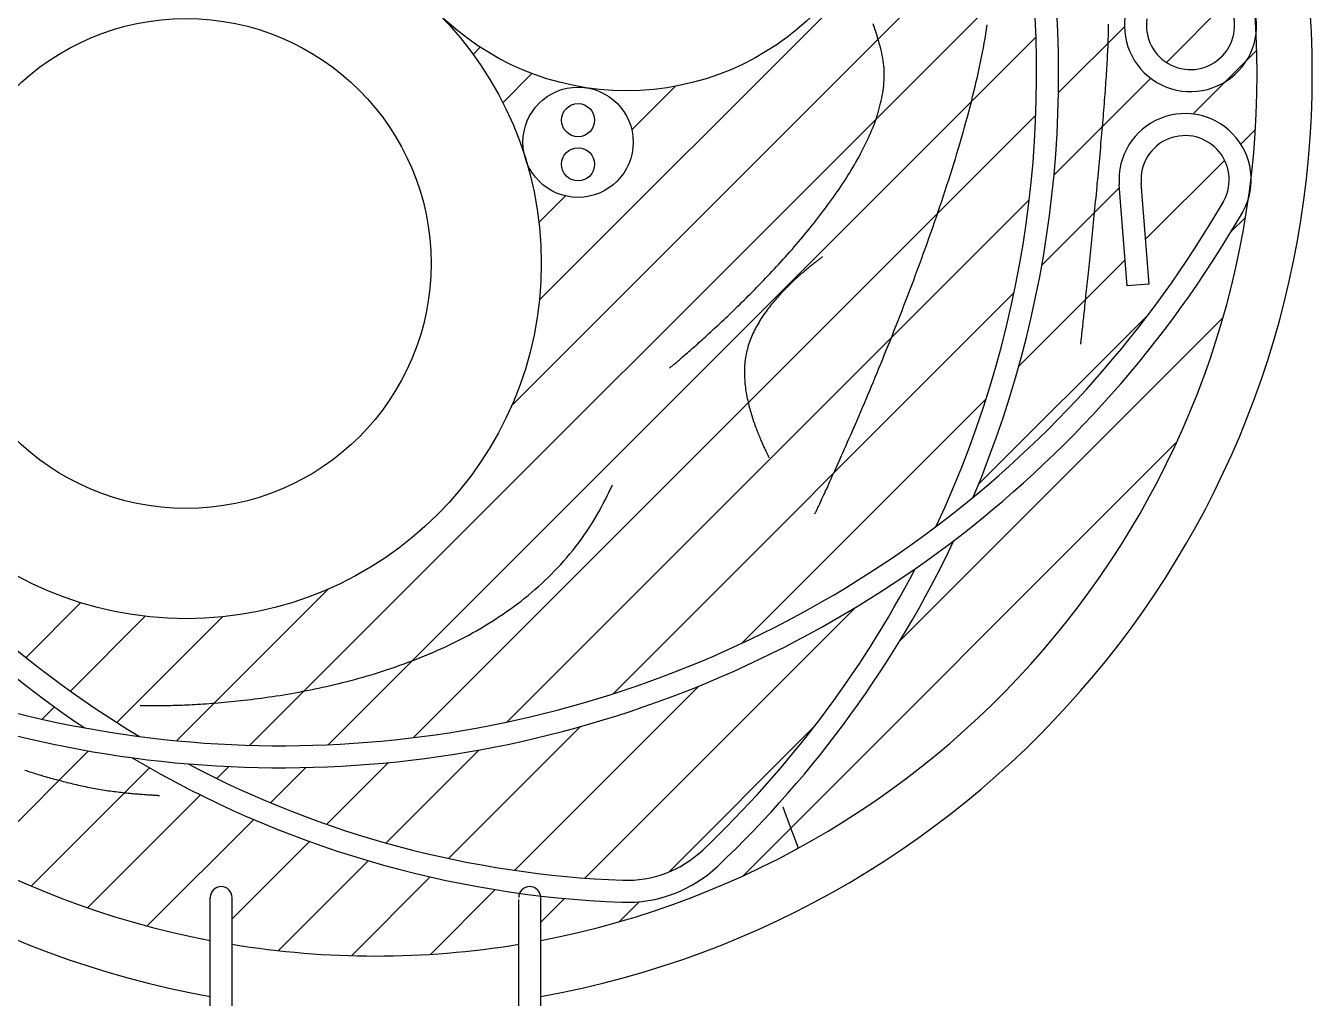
# Model space of a CAD drawing. Extents: x 443 to 1217, y -1921 to -677.
# Drawn here: x 1157.13 to 1172.68, y -1450.27 to -1438.52 of the extents above; entities that cross this region are included whole.
import ezdxf

# ---------------------------------------------------------------- set-up
doc = ezdxf.new("R2010")
doc.units = 0
doc.header["$MEASUREMENT"] = 0
for name, color, linetype in [('2', 2, 'CONTINUOUS'), ('3', 8, 'CONTINUOUS'), ('5', 7, 'CONTINUOUS')]:
    doc.layers.add(name, color=color, linetype=linetype)

msp = doc.modelspace()

# ---------------------------------------------------------------- linework, layer by layer
at = {"layer": '2', "color": 8, "linetype": 'Continuous'}
for p, q in [((1163.342, -1441.83), (1169.011, -1436.161)), ((1163.005, -1443.108), (1169.169, -1436.945)), ((1159.844, -1447.212), (1169.282, -1437.773)), ((1170.921, -1438.96), (1171.652, -1438.229)), ((1169.615, -1439.324), (1170.412, -1438.528)), ((1160.793, -1447.204), (1169.343, -1438.655)), ((1162.542, -1438.863), (1162.627, -1438.777)), ((1171.24, -1439.583), (1172.013, -1438.811)), ((1162.9, -1439.447), (1163.252, -1439.094)), ((1169.561, -1440.321), (1170.73, -1439.151)), ((1164.001, -1439.287), (1164.009, -1439.28)), ((1164.458, -1439.773), (1164.981, -1439.249)), ((1161.82, -1447.119), (1169.341, -1439.598)), ((1171.819, -1439.946), (1171.996, -1439.769)), ((1170.668, -1441.097), (1171.624, -1440.141)), ((1163.336, -1440.894), (1163.657, -1440.573)), ((1169.414, -1441.41), (1170.352, -1440.472)), ((1162.952, -1446.93), (1169.261, -1440.62)), ((1171.704, -1441.003), (1171.875, -1440.832)), ((1169.137, -1442.629), (1170.421, -1441.344)), ((1164.235, -1446.589), (1169.077, -1441.746)), ((1168.65, -1444.057), (1170.707, -1442)), ((1167.696, -1445.952), (1171.602, -1442.047)), ((1165.784, -1445.981), (1168.74, -1443.025)), ((1165.803, -1448.788), (1171.047, -1443.544)), ((1158.957, -1447.157), (1160.791, -1445.322)), ((1157.138, -1446.151), (1157.8, -1445.488)), ((1163.891, -1448.816), (1167.157, -1445.55)), ((1157.673, -1446.557), (1158.577, -1445.653)), ((1158.235, -1446.937), (1159.513, -1445.659)), ((1163.043, -1448.722), (1165.268, -1446.497)), ((1157.333, -1446.897), (1157.482, -1446.748)), ((1162.245, -1448.579), (1163.837, -1446.986)), ((1164.906, -1448.743), (1166.667, -1446.982)), ((1156.558, -1448.614), (1157.892, -1447.28)), ((1161.49, -1448.392), (1162.613, -1447.268)), ((1160.773, -1448.166), (1161.519, -1447.42)), ((1157.201, -1448.913), (1158.629, -1447.485)), ((1159.443, -1447.612), (1159.587, -1447.469)), ((1160.092, -1447.906), (1160.517, -1447.48)), ((1157.882, -1449.174), (1159.244, -1447.811)), ((1158.603, -1449.395), (1159.889, -1448.109)), ((1159.629, -1449.31), (1160.565, -1448.375)), ((1160.188, -1449.693), (1161.274, -1448.607)), ((1161.069, -1449.754), (1162.021, -1448.802)), ((1162.028, -1449.737), (1162.809, -1448.956)), ((1163.359, -1449.348), (1163.645, -1449.062)), ((1164.306, -1449.343), (1164.546, -1449.102))]:
    msp.add_line(p, q, dxfattribs=at)
at = {"layer": '3', "color": 3}
for p, q in [((1167.388, -1438.531), (1167.375, -1438.495)), ((1167.4, -1438.567), (1167.388, -1438.531)), ((1167.412, -1438.602), (1167.4, -1438.567)), ((1168.738, -1438.614), (1168.747, -1438.56)), ((1168.747, -1438.56), (1168.755, -1438.505)), ((1170.219, -1438.617), (1170.22, -1438.587)), ((1170.22, -1438.558), (1170.221, -1438.528)), ((1170.22, -1438.587), (1170.22, -1438.558)), ((1170.221, -1438.528), (1170.221, -1438.498)), ((1167.423, -1438.638), (1167.412, -1438.602)), ((1167.434, -1438.673), (1167.423, -1438.638)), ((1167.444, -1438.708), (1167.434, -1438.673)), ((1167.454, -1438.743), (1167.444, -1438.708)), ((1167.463, -1438.777), (1167.454, -1438.743)), ((1168.708, -1438.783), (1168.719, -1438.726)), ((1168.719, -1438.726), (1168.729, -1438.67)), ((1168.729, -1438.67), (1168.738, -1438.614)), ((1170.214, -1438.77), (1170.215, -1438.739)), ((1170.215, -1438.739), (1170.216, -1438.708)), ((1170.216, -1438.708), (1170.217, -1438.678)), ((1170.217, -1438.678), (1170.218, -1438.647)), ((1170.218, -1438.647), (1170.219, -1438.617)), ((1167.471, -1438.811), (1167.463, -1438.777)), ((1167.479, -1438.844), (1167.471, -1438.811)), ((1167.486, -1438.876), (1167.479, -1438.844)), ((1167.492, -1438.908), (1167.486, -1438.876)), ((1168.674, -1438.955), (1168.686, -1438.897)), ((1168.686, -1438.897), (1168.698, -1438.84)), ((1168.698, -1438.84), (1168.708, -1438.783)), ((1170.206, -1438.929), (1170.208, -1438.897)), ((1170.208, -1438.897), (1170.209, -1438.865)), ((1170.209, -1438.865), (1170.211, -1438.833)), ((1170.211, -1438.833), (1170.212, -1438.801)), ((1170.212, -1438.801), (1170.214, -1438.77)), ((1167.497, -1438.939), (1167.492, -1438.908)), ((1167.501, -1438.969), (1167.497, -1438.939)), ((1167.504, -1438.999), (1167.501, -1438.969)), ((1167.507, -1439.028), (1167.504, -1438.999)), ((1167.508, -1439.058), (1167.507, -1439.028)), ((1167.509, -1439.087), (1167.508, -1439.058)), ((1168.649, -1439.072), (1168.662, -1439.014)), ((1168.662, -1439.014), (1168.674, -1438.955)), ((1170.198, -1439.062), (1170.2, -1439.028)), ((1170.2, -1439.028), (1170.202, -1438.995)), ((1170.202, -1438.995), (1170.204, -1438.962)), ((1170.204, -1438.962), (1170.206, -1438.929)), ((1167.503, -1439.237), (1167.506, -1439.207)), ((1167.506, -1439.207), (1167.507, -1439.177)), ((1167.507, -1439.177), (1167.509, -1439.147)), ((1167.509, -1439.117), (1167.509, -1439.087)), ((1167.509, -1439.147), (1167.509, -1439.117)), ((1168.608, -1439.251), (1168.622, -1439.191)), ((1168.622, -1439.191), (1168.636, -1439.132)), ((1168.636, -1439.132), (1168.649, -1439.072)), ((1170.187, -1439.235), (1170.189, -1439.2)), ((1170.189, -1439.2), (1170.192, -1439.165)), ((1170.192, -1439.165), (1170.194, -1439.13)), ((1170.194, -1439.13), (1170.196, -1439.096)), ((1170.196, -1439.096), (1170.198, -1439.062)), ((1167.479, -1439.391), (1167.485, -1439.36)), ((1167.485, -1439.36), (1167.491, -1439.329)), ((1167.491, -1439.329), (1167.495, -1439.298)), ((1167.495, -1439.298), (1167.499, -1439.268)), ((1167.499, -1439.268), (1167.503, -1439.237)), ((1168.578, -1439.373), (1168.593, -1439.312)), ((1168.593, -1439.312), (1168.608, -1439.251)), ((1170.176, -1439.382), (1170.179, -1439.345)), ((1170.179, -1439.345), (1170.182, -1439.308)), ((1170.182, -1439.308), (1170.184, -1439.271)), ((1170.184, -1439.271), (1170.187, -1439.235)), ((1167.44, -1439.548), (1167.449, -1439.517)), ((1167.449, -1439.517), (1167.458, -1439.485)), ((1167.458, -1439.485), (1167.466, -1439.454)), ((1167.466, -1439.454), (1167.473, -1439.422)), ((1167.473, -1439.422), (1167.479, -1439.391)), ((1168.531, -1439.557), (1168.547, -1439.495)), ((1168.547, -1439.495), (1168.563, -1439.434)), ((1168.563, -1439.434), (1168.578, -1439.373)), ((1170.164, -1439.535), (1170.167, -1439.496)), ((1170.167, -1439.496), (1170.17, -1439.457)), ((1170.17, -1439.457), (1170.173, -1439.419)), ((1170.173, -1439.419), (1170.176, -1439.382)), ((1167.386, -1439.708), (1167.398, -1439.676)), ((1167.398, -1439.676), (1167.41, -1439.644)), ((1167.41, -1439.644), (1167.42, -1439.612)), ((1167.42, -1439.612), (1167.431, -1439.58)), ((1167.431, -1439.58), (1167.44, -1439.548)), ((1168.48, -1439.744), (1168.497, -1439.681)), ((1168.497, -1439.681), (1168.514, -1439.619)), ((1168.514, -1439.619), (1168.531, -1439.557)), ((1170.151, -1439.695), (1170.154, -1439.654)), ((1170.154, -1439.654), (1170.158, -1439.614)), ((1170.158, -1439.614), (1170.161, -1439.574)), ((1170.161, -1439.574), (1170.164, -1439.535)), ((1167.319, -1439.87), (1167.333, -1439.838)), ((1167.333, -1439.838), (1167.347, -1439.805)), ((1167.347, -1439.805), (1167.361, -1439.773)), ((1167.361, -1439.773), (1167.374, -1439.741)), ((1167.374, -1439.741), (1167.386, -1439.708)), ((1168.444, -1439.869), (1168.462, -1439.806)), ((1168.462, -1439.806), (1168.48, -1439.744)), ((1170.137, -1439.861), (1170.14, -1439.819)), ((1170.14, -1439.819), (1170.144, -1439.777)), ((1170.144, -1439.777), (1170.147, -1439.736)), ((1170.147, -1439.736), (1170.151, -1439.695)), ((1167.256, -1440.001), (1167.273, -1439.968)), ((1167.273, -1439.968), (1167.289, -1439.935)), ((1167.289, -1439.935), (1167.304, -1439.903)), ((1167.304, -1439.903), (1167.319, -1439.87)), ((1168.407, -1439.996), (1168.426, -1439.932)), ((1168.426, -1439.932), (1168.444, -1439.869)), ((1170.122, -1440.03), (1170.126, -1439.988)), ((1170.126, -1439.988), (1170.129, -1439.945)), ((1170.129, -1439.945), (1170.133, -1439.903)), ((1170.133, -1439.903), (1170.137, -1439.861)), ((1167.168, -1440.165), (1167.187, -1440.132)), ((1167.187, -1440.132), (1167.205, -1440.099)), ((1167.205, -1440.099), (1167.222, -1440.066)), ((1167.222, -1440.066), (1167.239, -1440.033)), ((1167.239, -1440.033), (1167.256, -1440.001)), ((1168.349, -1440.186), (1168.369, -1440.123)), ((1168.369, -1440.123), (1168.388, -1440.059)), ((1168.388, -1440.059), (1168.407, -1439.996)), ((1170.11, -1440.16), (1170.114, -1440.116)), ((1170.114, -1440.116), (1170.118, -1440.073)), ((1170.118, -1440.073), (1170.122, -1440.03)), ((1167.07, -1440.328), (1167.09, -1440.296)), ((1167.09, -1440.296), (1167.11, -1440.263)), ((1167.11, -1440.263), (1167.13, -1440.23)), ((1167.13, -1440.23), (1167.149, -1440.197)), ((1167.149, -1440.197), (1167.168, -1440.165)), ((1168.309, -1440.314), (1168.329, -1440.25)), ((1168.329, -1440.25), (1168.349, -1440.186)), ((1170.094, -1440.334), (1170.098, -1440.29)), ((1170.098, -1440.29), (1170.102, -1440.246)), ((1170.102, -1440.246), (1170.106, -1440.203)), ((1170.106, -1440.203), (1170.11, -1440.16)), ((1166.963, -1440.492), (1166.985, -1440.459)), ((1166.985, -1440.459), (1167.007, -1440.426)), ((1167.007, -1440.426), (1167.028, -1440.394)), ((1167.028, -1440.394), (1167.049, -1440.361)), ((1167.049, -1440.361), (1167.07, -1440.328)), ((1168.247, -1440.507), (1168.268, -1440.442)), ((1168.268, -1440.442), (1168.289, -1440.378)), ((1168.289, -1440.378), (1168.309, -1440.314)), ((1170.081, -1440.465), (1170.085, -1440.421)), ((1170.085, -1440.421), (1170.09, -1440.377)), ((1170.09, -1440.377), (1170.094, -1440.334)), ((1166.872, -1440.622), (1166.895, -1440.589)), ((1166.895, -1440.589), (1166.918, -1440.557)), ((1166.918, -1440.557), (1166.941, -1440.524)), ((1166.941, -1440.524), (1166.963, -1440.492)), ((1168.205, -1440.635), (1168.226, -1440.571)), ((1168.226, -1440.571), (1168.247, -1440.507)), ((1170.064, -1440.639), (1170.069, -1440.596)), ((1170.069, -1440.596), (1170.073, -1440.552)), ((1170.073, -1440.552), (1170.077, -1440.508)), ((1170.077, -1440.508), (1170.081, -1440.465)), ((1166.753, -1440.783), (1166.777, -1440.751)), ((1166.777, -1440.751), (1166.801, -1440.719)), ((1166.801, -1440.719), (1166.825, -1440.686)), ((1166.825, -1440.686), (1166.849, -1440.654)), ((1166.849, -1440.654), (1166.872, -1440.622)), ((1168.14, -1440.827), (1168.162, -1440.763)), ((1168.162, -1440.763), (1168.183, -1440.699)), ((1168.183, -1440.699), (1168.205, -1440.635)), ((1170.048, -1440.812), (1170.052, -1440.769)), ((1170.052, -1440.769), (1170.056, -1440.726)), ((1170.056, -1440.726), (1170.06, -1440.683)), ((1170.06, -1440.683), (1170.064, -1440.639)), ((1166.628, -1440.941), (1166.653, -1440.91)), ((1166.653, -1440.91), (1166.678, -1440.878)), ((1166.678, -1440.878), (1166.703, -1440.846)), ((1166.703, -1440.846), (1166.728, -1440.815)), ((1166.728, -1440.815), (1166.753, -1440.783)), ((1168.095, -1440.956), (1168.118, -1440.892)), ((1168.118, -1440.892), (1168.14, -1440.827)), ((1170.035, -1440.94), (1170.039, -1440.898)), ((1170.039, -1440.898), (1170.043, -1440.855)), ((1170.043, -1440.855), (1170.048, -1440.812)), ((1166.5, -1441.097), (1166.526, -1441.066)), ((1166.526, -1441.066), (1166.551, -1441.035)), ((1166.551, -1441.035), (1166.577, -1441.004)), ((1166.577, -1441.004), (1166.603, -1440.973)), ((1166.603, -1440.973), (1166.628, -1440.941)), ((1168.05, -1441.084), (1168.073, -1441.02)), ((1168.073, -1441.02), (1168.095, -1440.956)), ((1170.018, -1441.107), (1170.022, -1441.066)), ((1170.022, -1441.066), (1170.026, -1441.024)), ((1170.026, -1441.024), (1170.031, -1440.982)), ((1170.031, -1440.982), (1170.035, -1440.94)), ((1166.369, -1441.249), (1166.395, -1441.219)), ((1166.395, -1441.219), (1166.421, -1441.189)), ((1166.421, -1441.189), (1166.447, -1441.158)), ((1166.447, -1441.158), (1166.474, -1441.128)), ((1166.474, -1441.128), (1166.5, -1441.097)), ((1167.982, -1441.274), (1168.005, -1441.211)), ((1168.005, -1441.211), (1168.028, -1441.147)), ((1168.028, -1441.147), (1168.05, -1441.084)), ((1170.002, -1441.269), (1170.006, -1441.229)), ((1170.006, -1441.229), (1170.01, -1441.189)), ((1170.01, -1441.189), (1170.014, -1441.148)), ((1170.014, -1441.148), (1170.018, -1441.107)), ((1166.236, -1441.397), (1166.262, -1441.367)), ((1166.262, -1441.367), (1166.289, -1441.338)), ((1166.289, -1441.338), (1166.315, -1441.308)), ((1166.315, -1441.308), (1166.342, -1441.279)), ((1166.342, -1441.279), (1166.369, -1441.249)), ((1166.66, -1441.39), (1166.65, -1441.397)), ((1166.669, -1441.382), (1166.66, -1441.39)), ((1166.678, -1441.375), (1166.669, -1441.382)), ((1166.687, -1441.368), (1166.678, -1441.375)), ((1166.696, -1441.362), (1166.687, -1441.368)), ((1166.704, -1441.355), (1166.696, -1441.362)), ((1166.711, -1441.349), (1166.704, -1441.355)), ((1166.719, -1441.344), (1166.711, -1441.349)), ((1166.725, -1441.338), (1166.719, -1441.344)), ((1166.732, -1441.333), (1166.725, -1441.338)), ((1166.738, -1441.329), (1166.732, -1441.333)), ((1166.743, -1441.324), (1166.738, -1441.329)), ((1166.749, -1441.32), (1166.743, -1441.324)), ((1166.753, -1441.317), (1166.749, -1441.32)), ((1166.757, -1441.313), (1166.753, -1441.317)), ((1166.761, -1441.31), (1166.757, -1441.313)), ((1166.764, -1441.307), (1166.761, -1441.31)), ((1167.936, -1441.401), (1167.959, -1441.338)), ((1167.959, -1441.338), (1167.982, -1441.274)), ((1169.985, -1441.425), (1169.989, -1441.387)), ((1169.989, -1441.387), (1169.993, -1441.348)), ((1169.993, -1441.348), (1169.997, -1441.309)), ((1169.997, -1441.309), (1170.002, -1441.269)), ((1166.076, -1441.567), (1166.103, -1441.539)), ((1166.103, -1441.539), (1166.129, -1441.511)), ((1166.129, -1441.511), (1166.156, -1441.483)), ((1166.156, -1441.483), (1166.183, -1441.454)), ((1166.183, -1441.454), (1166.209, -1441.425)), ((1166.209, -1441.425), (1166.236, -1441.397)), ((1166.471, -1441.547), (1166.458, -1441.559)), ((1166.485, -1441.535), (1166.471, -1441.547)), ((1166.498, -1441.523), (1166.485, -1441.535)), ((1166.511, -1441.512), (1166.498, -1441.523)), ((1166.524, -1441.501), (1166.511, -1441.512)), ((1166.536, -1441.49), (1166.524, -1441.501)), ((1166.549, -1441.48), (1166.536, -1441.49)), ((1166.561, -1441.469), (1166.549, -1441.48)), ((1166.573, -1441.459), (1166.561, -1441.469)), ((1166.585, -1441.45), (1166.573, -1441.459)), ((1166.596, -1441.44), (1166.585, -1441.45)), ((1166.608, -1441.431), (1166.596, -1441.44)), ((1166.619, -1441.422), (1166.608, -1441.431)), ((1166.629, -1441.414), (1166.619, -1441.422)), ((1166.64, -1441.405), (1166.629, -1441.414)), ((1166.65, -1441.397), (1166.64, -1441.405)), ((1167.866, -1441.589), (1167.889, -1441.526)), ((1167.889, -1441.526), (1167.913, -1441.464)), ((1167.913, -1441.464), (1167.936, -1441.401)), ((1169.97, -1441.574), (1169.974, -1441.538)), ((1169.974, -1441.538), (1169.978, -1441.501)), ((1169.978, -1441.501), (1169.982, -1441.463)), ((1169.982, -1441.463), (1169.985, -1441.425)), ((1165.919, -1441.73), (1165.945, -1441.703)), ((1165.945, -1441.703), (1165.971, -1441.676)), ((1165.971, -1441.676), (1165.997, -1441.649)), ((1165.997, -1441.649), (1166.024, -1441.622)), ((1166.024, -1441.622), (1166.05, -1441.595)), ((1166.05, -1441.595), (1166.076, -1441.567)), ((1166.318, -1441.692), (1166.303, -1441.707)), ((1166.332, -1441.678), (1166.318, -1441.692)), ((1166.346, -1441.664), (1166.332, -1441.678)), ((1166.36, -1441.65), (1166.346, -1441.664)), ((1166.375, -1441.636), (1166.36, -1441.65)), ((1166.389, -1441.622), (1166.375, -1441.636)), ((1166.403, -1441.609), (1166.389, -1441.622)), ((1166.417, -1441.596), (1166.403, -1441.609)), ((1166.431, -1441.583), (1166.417, -1441.596)), ((1166.444, -1441.571), (1166.431, -1441.583)), ((1166.458, -1441.559), (1166.444, -1441.571)), ((1167.819, -1441.713), (1167.842, -1441.651)), ((1167.842, -1441.651), (1167.866, -1441.589)), ((1169.955, -1441.713), (1169.959, -1441.679)), ((1169.959, -1441.679), (1169.963, -1441.645)), ((1169.963, -1441.645), (1169.966, -1441.61)), ((1169.966, -1441.61), (1169.97, -1441.574)), ((1165.765, -1441.883), (1165.79, -1441.858)), ((1165.79, -1441.858), (1165.816, -1441.833)), ((1165.816, -1441.833), (1165.841, -1441.808)), ((1165.841, -1441.808), (1165.867, -1441.782)), ((1165.867, -1441.782), (1165.893, -1441.756)), ((1165.893, -1441.756), (1165.919, -1441.73)), ((1166.176, -1441.848), (1166.162, -1441.865)), ((1166.19, -1441.831), (1166.176, -1441.848)), ((1166.204, -1441.815), (1166.19, -1441.831)), ((1166.218, -1441.799), (1166.204, -1441.815)), ((1166.232, -1441.783), (1166.218, -1441.799)), ((1166.246, -1441.767), (1166.232, -1441.783)), ((1166.26, -1441.752), (1166.246, -1441.767)), ((1166.275, -1441.737), (1166.26, -1441.752)), ((1166.289, -1441.722), (1166.275, -1441.737)), ((1166.303, -1441.707), (1166.289, -1441.722)), ((1167.748, -1441.897), (1167.772, -1441.836)), ((1167.772, -1441.836), (1167.796, -1441.775)), ((1167.796, -1441.775), (1167.819, -1441.713)), ((1169.938, -1441.874), (1169.942, -1441.843)), ((1169.942, -1441.843), (1169.945, -1441.812)), ((1169.945, -1441.812), (1169.948, -1441.78)), ((1169.948, -1441.78), (1169.952, -1441.747)), ((1169.952, -1441.747), (1169.955, -1441.713)), ((1165.618, -1442.025), (1165.642, -1442.002)), ((1165.642, -1442.002), (1165.666, -1441.979)), ((1165.666, -1441.979), (1165.69, -1441.955)), ((1165.69, -1441.955), (1165.715, -1441.931)), ((1165.715, -1441.931), (1165.74, -1441.907)), ((1165.74, -1441.907), (1165.765, -1441.883)), ((1166.056, -1442.005), (1166.044, -1442.023)), ((1166.069, -1441.987), (1166.056, -1442.005)), ((1166.081, -1441.969), (1166.069, -1441.987)), ((1166.095, -1441.951), (1166.081, -1441.969)), ((1166.108, -1441.933), (1166.095, -1441.951)), ((1166.121, -1441.916), (1166.108, -1441.933)), ((1166.135, -1441.899), (1166.121, -1441.916)), ((1166.148, -1441.881), (1166.135, -1441.899)), ((1166.162, -1441.865), (1166.148, -1441.881)), ((1167.701, -1442.019), (1167.725, -1441.958)), ((1167.725, -1441.958), (1167.748, -1441.897)), ((1169.92, -1442.041), (1169.923, -1442.016)), ((1169.923, -1442.016), (1169.926, -1441.989)), ((1169.926, -1441.989), (1169.929, -1441.961)), ((1169.929, -1441.961), (1169.932, -1441.933)), ((1169.932, -1441.933), (1169.935, -1441.903)), ((1169.935, -1441.903), (1169.938, -1441.874)), ((1165.456, -1442.177), (1165.478, -1442.156)), ((1165.478, -1442.156), (1165.501, -1442.135)), ((1165.501, -1442.135), (1165.524, -1442.114)), ((1165.524, -1442.114), (1165.547, -1442.092)), ((1165.547, -1442.092), (1165.57, -1442.07)), ((1165.57, -1442.07), (1165.594, -1442.048)), ((1165.594, -1442.048), (1165.618, -1442.025)), ((1165.963, -1442.156), (1165.953, -1442.176)), ((1165.974, -1442.137), (1165.963, -1442.156)), ((1165.985, -1442.117), (1165.974, -1442.137)), ((1165.996, -1442.098), (1165.985, -1442.117)), ((1166.008, -1442.079), (1165.996, -1442.098)), ((1166.019, -1442.06), (1166.008, -1442.079)), ((1166.031, -1442.042), (1166.019, -1442.06)), ((1166.044, -1442.023), (1166.031, -1442.042)), ((1167.631, -1442.197), (1167.654, -1442.138)), ((1167.654, -1442.138), (1167.678, -1442.078)), ((1167.678, -1442.078), (1167.701, -1442.019)), ((1169.905, -1442.179), (1169.908, -1442.158)), ((1169.908, -1442.158), (1169.91, -1442.137)), ((1169.91, -1442.137), (1169.912, -1442.114)), ((1169.912, -1442.114), (1169.915, -1442.091)), ((1169.915, -1442.091), (1169.918, -1442.067)), ((1169.918, -1442.067), (1169.92, -1442.041)), ((1165.29, -1442.328), (1165.309, -1442.311)), ((1165.309, -1442.311), (1165.329, -1442.293)), ((1165.329, -1442.293), (1165.349, -1442.274)), ((1165.349, -1442.274), (1165.37, -1442.256)), ((1165.37, -1442.256), (1165.391, -1442.236)), ((1165.391, -1442.236), (1165.413, -1442.217)), ((1165.413, -1442.217), (1165.434, -1442.197)), ((1165.434, -1442.197), (1165.456, -1442.177)), ((1165.889, -1442.317), (1165.881, -1442.338)), ((1165.897, -1442.297), (1165.889, -1442.317)), ((1165.905, -1442.276), (1165.897, -1442.297)), ((1165.914, -1442.256), (1165.905, -1442.276)), ((1165.923, -1442.236), (1165.914, -1442.256)), ((1165.933, -1442.216), (1165.923, -1442.236)), ((1165.943, -1442.196), (1165.933, -1442.216)), ((1165.953, -1442.176), (1165.943, -1442.196)), ((1167.561, -1442.373), (1167.584, -1442.315)), ((1167.584, -1442.315), (1167.608, -1442.256)), ((1167.608, -1442.256), (1167.631, -1442.197)), ((1169.889, -1442.328), (1169.89, -1442.318)), ((1169.89, -1442.318), (1169.891, -1442.307)), ((1169.891, -1442.307), (1169.893, -1442.295)), ((1169.893, -1442.295), (1169.894, -1442.281)), ((1169.894, -1442.281), (1169.896, -1442.267)), ((1169.896, -1442.267), (1169.897, -1442.251)), ((1169.897, -1442.251), (1169.899, -1442.235)), ((1169.899, -1442.235), (1169.901, -1442.217)), ((1169.901, -1442.217), (1169.903, -1442.198)), ((1169.903, -1442.198), (1169.905, -1442.179)), ((1165.101, -1442.494), (1165.116, -1442.482)), ((1165.116, -1442.482), (1165.132, -1442.468)), ((1165.132, -1442.468), (1165.147, -1442.454)), ((1165.147, -1442.454), (1165.164, -1442.44)), ((1165.164, -1442.44), (1165.18, -1442.425)), ((1165.18, -1442.425), (1165.198, -1442.41)), ((1165.198, -1442.41), (1165.215, -1442.395)), ((1165.215, -1442.395), (1165.233, -1442.379)), ((1165.233, -1442.379), (1165.251, -1442.363)), ((1165.251, -1442.363), (1165.27, -1442.346)), ((1165.27, -1442.346), (1165.29, -1442.328)), ((1165.844, -1442.465), (1165.839, -1442.487)), ((1165.849, -1442.444), (1165.844, -1442.465)), ((1165.855, -1442.423), (1165.849, -1442.444)), ((1165.861, -1442.401), (1165.855, -1442.423)), ((1165.867, -1442.38), (1165.861, -1442.401)), ((1165.874, -1442.359), (1165.867, -1442.38)), ((1165.881, -1442.338), (1165.874, -1442.359)), ((1167.514, -1442.487), (1167.538, -1442.43)), ((1167.538, -1442.43), (1167.561, -1442.373)), ((1169.885, -1442.36), (1169.886, -1442.356)), ((1169.885, -1442.363), (1169.885, -1442.36)), ((1169.885, -1442.365), (1169.885, -1442.363)), ((1169.886, -1442.351), (1169.887, -1442.345)), ((1169.886, -1442.356), (1169.886, -1442.351)), ((1169.887, -1442.345), (1169.888, -1442.337)), ((1169.888, -1442.337), (1169.889, -1442.328)), ((1164.931, -1442.639), (1164.936, -1442.635)), ((1164.936, -1442.635), (1164.942, -1442.63)), ((1164.942, -1442.63), (1164.949, -1442.625)), ((1164.949, -1442.625), (1164.956, -1442.619)), ((1164.956, -1442.619), (1164.964, -1442.612)), ((1164.964, -1442.612), (1164.972, -1442.605)), ((1164.972, -1442.605), (1164.981, -1442.597)), ((1164.981, -1442.597), (1164.991, -1442.589)), ((1164.991, -1442.589), (1165.001, -1442.581)), ((1165.001, -1442.581), (1165.011, -1442.572)), ((1165.011, -1442.572), (1165.023, -1442.562)), ((1165.023, -1442.562), (1165.034, -1442.552)), ((1165.034, -1442.552), (1165.047, -1442.541)), ((1165.047, -1442.541), (1165.06, -1442.53)), ((1165.06, -1442.53), (1165.073, -1442.519)), ((1165.073, -1442.519), (1165.087, -1442.507)), ((1165.087, -1442.507), (1165.101, -1442.494)), ((1165.822, -1442.619), (1165.82, -1442.641)), ((1165.824, -1442.597), (1165.822, -1442.619)), ((1165.826, -1442.575), (1165.824, -1442.597)), ((1165.829, -1442.552), (1165.826, -1442.575)), ((1165.832, -1442.531), (1165.829, -1442.552)), ((1165.835, -1442.509), (1165.832, -1442.531)), ((1165.839, -1442.487), (1165.835, -1442.509)), ((1167.446, -1442.655), (1167.468, -1442.6)), ((1167.468, -1442.6), (1167.491, -1442.544)), ((1167.491, -1442.544), (1167.514, -1442.487)), ((1164.913, -1442.655), (1164.914, -1442.654)), ((1164.914, -1442.654), (1164.915, -1442.653)), ((1164.915, -1442.653), (1164.917, -1442.651)), ((1164.917, -1442.651), (1164.919, -1442.649)), ((1164.919, -1442.649), (1164.922, -1442.646)), ((1164.922, -1442.646), (1164.926, -1442.643)), ((1164.926, -1442.643), (1164.931, -1442.639)), ((1165.82, -1442.663), (1165.819, -1442.686)), ((1165.819, -1442.686), (1165.819, -1442.708)), ((1165.819, -1442.708), (1165.819, -1442.73)), ((1165.819, -1442.73), (1165.82, -1442.753)), ((1165.82, -1442.641), (1165.82, -1442.663)), ((1165.82, -1442.753), (1165.821, -1442.775)), ((1165.821, -1442.775), (1165.823, -1442.798)), ((1167.378, -1442.819), (1167.401, -1442.765)), ((1167.401, -1442.765), (1167.423, -1442.71)), ((1167.423, -1442.71), (1167.446, -1442.655)), ((1165.823, -1442.798), (1165.824, -1442.82)), ((1165.824, -1442.82), (1165.826, -1442.842)), ((1165.826, -1442.842), (1165.829, -1442.865)), ((1165.829, -1442.865), (1165.831, -1442.887)), ((1165.831, -1442.887), (1165.834, -1442.909)), ((1165.834, -1442.909), (1165.838, -1442.931)), ((1165.838, -1442.931), (1165.841, -1442.953)), ((1167.312, -1442.976), (1167.334, -1442.924)), ((1167.334, -1442.924), (1167.356, -1442.872)), ((1167.356, -1442.872), (1167.378, -1442.819)), ((1165.841, -1442.953), (1165.845, -1442.975)), ((1165.845, -1442.975), (1165.85, -1442.997)), ((1165.85, -1442.997), (1165.854, -1443.019)), ((1165.854, -1443.019), (1165.859, -1443.04)), ((1165.859, -1443.04), (1165.863, -1443.062)), ((1165.863, -1443.062), (1165.868, -1443.083)), ((1165.868, -1443.083), (1165.874, -1443.104)), ((1167.247, -1443.128), (1167.269, -1443.078)), ((1167.269, -1443.078), (1167.29, -1443.028)), ((1167.29, -1443.028), (1167.312, -1442.976)), ((1165.874, -1443.104), (1165.879, -1443.125)), ((1165.879, -1443.125), (1165.885, -1443.146)), ((1165.885, -1443.146), (1165.89, -1443.167)), ((1165.89, -1443.167), (1165.896, -1443.188)), ((1165.896, -1443.188), (1165.902, -1443.208)), ((1165.902, -1443.208), (1165.908, -1443.228)), ((1165.908, -1443.228), (1165.915, -1443.248)), ((1165.915, -1443.248), (1165.921, -1443.267)), ((1167.185, -1443.274), (1167.206, -1443.226)), ((1167.206, -1443.226), (1167.227, -1443.178)), ((1167.227, -1443.178), (1167.247, -1443.128)), ((1165.921, -1443.267), (1165.927, -1443.287)), ((1165.927, -1443.287), (1165.934, -1443.306)), ((1165.934, -1443.306), (1165.941, -1443.325)), ((1165.941, -1443.325), (1165.947, -1443.343)), ((1165.947, -1443.343), (1165.954, -1443.362)), ((1165.954, -1443.362), (1165.961, -1443.38)), ((1165.961, -1443.38), (1165.967, -1443.397)), ((1165.967, -1443.397), (1165.974, -1443.415)), ((1165.974, -1443.415), (1165.981, -1443.432)), ((1167.105, -1443.458), (1167.125, -1443.413)), ((1167.125, -1443.413), (1167.145, -1443.368)), ((1167.145, -1443.368), (1167.165, -1443.321)), ((1167.165, -1443.321), (1167.185, -1443.274)), ((1165.981, -1443.432), (1165.987, -1443.448)), ((1165.987, -1443.448), (1165.994, -1443.465)), ((1165.994, -1443.465), (1166.001, -1443.481)), ((1166.001, -1443.481), (1166.007, -1443.497)), ((1166.007, -1443.497), (1166.014, -1443.512)), ((1166.014, -1443.512), (1166.02, -1443.527)), ((1166.02, -1443.527), (1166.026, -1443.541)), ((1166.026, -1443.541), (1166.032, -1443.555)), ((1166.032, -1443.555), (1166.039, -1443.569)), ((1166.039, -1443.569), (1166.044, -1443.582)), ((1167.049, -1443.588), (1167.067, -1443.545)), ((1167.067, -1443.545), (1167.086, -1443.502)), ((1167.086, -1443.502), (1167.105, -1443.458)), ((1166.044, -1443.582), (1166.05, -1443.595)), ((1166.05, -1443.595), (1166.056, -1443.608)), ((1166.056, -1443.608), (1166.061, -1443.62)), ((1166.061, -1443.62), (1166.067, -1443.631)), ((1166.067, -1443.631), (1166.072, -1443.642)), ((1166.072, -1443.642), (1166.077, -1443.652)), ((1166.077, -1443.652), (1166.082, -1443.662)), ((1166.082, -1443.662), (1166.086, -1443.672)), ((1166.086, -1443.672), (1166.09, -1443.681)), ((1166.09, -1443.681), (1166.094, -1443.689)), ((1166.094, -1443.689), (1166.098, -1443.697)), ((1166.098, -1443.697), (1166.102, -1443.705)), ((1166.102, -1443.705), (1166.105, -1443.711)), ((1166.105, -1443.711), (1166.108, -1443.718)), ((1166.108, -1443.718), (1166.111, -1443.723)), ((1166.111, -1443.723), (1166.113, -1443.728)), ((1166.977, -1443.748), (1166.995, -1443.709)), ((1166.995, -1443.709), (1167.012, -1443.67)), ((1167.012, -1443.67), (1167.03, -1443.629)), ((1167.03, -1443.629), (1167.049, -1443.588)), ((1166.113, -1443.728), (1166.115, -1443.733)), ((1166.115, -1443.733), (1166.116, -1443.737)), ((1166.912, -1443.894), (1166.928, -1443.859)), ((1166.928, -1443.859), (1166.944, -1443.823)), ((1166.944, -1443.823), (1166.961, -1443.786)), ((1166.961, -1443.786), (1166.977, -1443.748)), ((1166.839, -1444.054), (1166.853, -1444.024)), ((1166.853, -1444.024), (1166.867, -1443.993)), ((1166.867, -1443.993), (1166.882, -1443.961)), ((1166.882, -1443.961), (1166.897, -1443.928)), ((1166.897, -1443.928), (1166.912, -1443.894)), ((1164.162, -1444.196), (1164.182, -1444.155)), ((1164.182, -1444.155), (1164.199, -1444.12)), ((1164.199, -1444.12), (1164.212, -1444.092)), ((1164.212, -1444.092), (1164.221, -1444.073)), ((1164.221, -1444.073), (1164.225, -1444.064)), ((1166.768, -1444.211), (1166.778, -1444.187)), ((1166.778, -1444.187), (1166.79, -1444.163)), ((1166.79, -1444.163), (1166.801, -1444.137)), ((1166.801, -1444.137), (1166.814, -1444.111)), ((1166.814, -1444.111), (1166.826, -1444.083)), ((1166.826, -1444.083), (1166.839, -1444.054)), ((1164.06, -1444.39), (1164.087, -1444.34)), ((1164.087, -1444.34), (1164.114, -1444.29)), ((1164.114, -1444.29), (1164.139, -1444.241)), ((1164.139, -1444.241), (1164.162, -1444.196)), ((1166.701, -1444.353), (1166.707, -1444.34)), ((1166.707, -1444.34), (1166.714, -1444.325)), ((1166.714, -1444.325), (1166.722, -1444.309)), ((1166.722, -1444.309), (1166.73, -1444.292)), ((1166.73, -1444.292), (1166.738, -1444.273)), ((1166.738, -1444.273), (1166.748, -1444.253)), ((1166.748, -1444.253), (1166.757, -1444.233)), ((1166.757, -1444.233), (1166.768, -1444.211)), ((1163.972, -1444.538), (1164.002, -1444.489)), ((1164.002, -1444.489), (1164.031, -1444.44)), ((1164.031, -1444.44), (1164.06, -1444.39)), ((1166.672, -1444.412), (1166.674, -1444.41)), ((1166.672, -1444.413), (1166.672, -1444.412)), ((1166.674, -1444.41), (1166.676, -1444.406)), ((1166.676, -1444.406), (1166.678, -1444.4)), ((1166.678, -1444.4), (1166.682, -1444.394)), ((1166.682, -1444.394), (1166.685, -1444.385)), ((1166.685, -1444.385), (1166.69, -1444.376)), ((1166.69, -1444.376), (1166.695, -1444.365)), ((1166.695, -1444.365), (1166.701, -1444.353)), ((1163.879, -1444.678), (1163.91, -1444.632)), ((1163.91, -1444.632), (1163.942, -1444.585)), ((1163.942, -1444.585), (1163.972, -1444.538)), ((1163.745, -1444.857), (1163.779, -1444.813)), ((1163.779, -1444.813), (1163.813, -1444.769)), ((1163.813, -1444.769), (1163.846, -1444.724)), ((1163.846, -1444.724), (1163.879, -1444.678)), ((1163.638, -1444.984), (1163.674, -1444.942)), ((1163.674, -1444.942), (1163.71, -1444.9)), ((1163.71, -1444.9), (1163.745, -1444.857)), ((1163.488, -1445.144), (1163.526, -1445.105)), ((1163.526, -1445.105), (1163.564, -1445.065)), ((1163.564, -1445.065), (1163.601, -1445.025)), ((1163.601, -1445.025), (1163.638, -1444.984)), ((1163.329, -1445.294), (1163.37, -1445.257)), ((1163.37, -1445.257), (1163.409, -1445.22)), ((1163.409, -1445.22), (1163.449, -1445.182)), ((1163.449, -1445.182), (1163.488, -1445.144)), ((1163.12, -1445.468), (1163.163, -1445.434)), ((1163.163, -1445.434), (1163.205, -1445.4)), ((1163.205, -1445.4), (1163.247, -1445.365)), ((1163.247, -1445.365), (1163.288, -1445.33)), ((1163.288, -1445.33), (1163.329, -1445.294)), ((1162.946, -1445.596), (1162.99, -1445.565)), ((1162.99, -1445.565), (1163.034, -1445.533)), ((1163.034, -1445.533), (1163.077, -1445.501)), ((1163.077, -1445.501), (1163.12, -1445.468)), ((1162.674, -1445.772), (1162.72, -1445.744)), ((1162.72, -1445.744), (1162.766, -1445.716)), ((1162.766, -1445.716), (1162.812, -1445.687)), ((1162.812, -1445.687), (1162.857, -1445.657)), ((1162.857, -1445.657), (1162.902, -1445.627)), ((1162.902, -1445.627), (1162.946, -1445.596)), ((1162.439, -1445.905), (1162.487, -1445.879)), ((1162.487, -1445.879), (1162.534, -1445.853)), ((1162.534, -1445.853), (1162.581, -1445.827)), ((1162.581, -1445.827), (1162.628, -1445.8)), ((1162.628, -1445.8), (1162.674, -1445.772)), ((1162.101, -1446.068), (1162.15, -1446.046)), ((1162.15, -1446.046), (1162.199, -1446.024)), ((1162.199, -1446.024), (1162.247, -1446.001)), ((1162.247, -1446.001), (1162.296, -1445.978)), ((1162.296, -1445.978), (1162.344, -1445.954)), ((1162.344, -1445.954), (1162.392, -1445.929)), ((1162.392, -1445.929), (1162.439, -1445.905)), ((1161.707, -1446.228), (1161.757, -1446.209)), ((1161.757, -1446.209), (1161.806, -1446.191)), ((1161.806, -1446.191), (1161.855, -1446.171)), ((1161.855, -1446.171), (1161.905, -1446.152)), ((1161.905, -1446.152), (1161.954, -1446.132)), ((1161.954, -1446.132), (1162.003, -1446.111)), ((1162.003, -1446.111), (1162.052, -1446.09)), ((1162.052, -1446.09), (1162.101, -1446.068)), ((1161.26, -1446.374), (1161.31, -1446.359)), ((1161.31, -1446.359), (1161.359, -1446.344)), ((1161.359, -1446.344), (1161.409, -1446.329)), ((1161.409, -1446.329), (1161.459, -1446.313)), ((1161.459, -1446.313), (1161.508, -1446.297)), ((1161.508, -1446.297), (1161.558, -1446.28)), ((1161.558, -1446.28), (1161.608, -1446.263)), ((1161.608, -1446.263), (1161.657, -1446.245)), ((1161.657, -1446.245), (1161.707, -1446.228)), ((1160.626, -1446.531), (1160.674, -1446.521)), ((1160.674, -1446.521), (1160.722, -1446.511)), ((1160.722, -1446.511), (1160.77, -1446.5)), ((1160.77, -1446.5), (1160.818, -1446.489)), ((1160.818, -1446.489), (1160.867, -1446.478)), ((1160.867, -1446.478), (1160.916, -1446.466)), ((1160.916, -1446.466), (1160.964, -1446.454)), ((1160.964, -1446.454), (1161.013, -1446.442)), ((1161.013, -1446.442), (1161.062, -1446.429)), ((1161.062, -1446.429), (1161.112, -1446.416)), ((1161.112, -1446.416), (1161.161, -1446.402)), ((1161.161, -1446.402), (1161.21, -1446.388)), ((1161.21, -1446.388), (1161.26, -1446.374)), ((1159.612, -1446.684), (1159.651, -1446.68)), ((1159.651, -1446.68), (1159.692, -1446.676)), ((1159.692, -1446.676), (1159.732, -1446.672)), ((1159.732, -1446.672), (1159.773, -1446.667)), ((1159.773, -1446.667), (1159.815, -1446.662)), ((1159.815, -1446.662), (1159.857, -1446.657)), ((1159.857, -1446.657), (1159.899, -1446.652)), ((1159.899, -1446.652), (1159.942, -1446.646)), ((1159.942, -1446.646), (1159.985, -1446.641)), ((1159.985, -1446.641), (1160.029, -1446.635)), ((1160.029, -1446.635), (1160.073, -1446.628)), ((1160.073, -1446.628), (1160.117, -1446.622)), ((1160.117, -1446.622), (1160.162, -1446.615)), ((1160.162, -1446.615), (1160.207, -1446.608)), ((1160.207, -1446.608), (1160.252, -1446.6)), ((1160.252, -1446.6), (1160.298, -1446.593)), ((1160.298, -1446.593), (1160.344, -1446.585)), ((1160.344, -1446.585), (1160.39, -1446.577)), ((1160.39, -1446.577), (1160.437, -1446.568)), ((1160.437, -1446.568), (1160.484, -1446.559)), ((1160.484, -1446.559), (1160.531, -1446.55)), ((1160.531, -1446.55), (1160.578, -1446.541)), ((1160.578, -1446.541), (1160.626, -1446.531)), ((1158.517, -1446.728), (1158.518, -1446.728)), ((1158.518, -1446.728), (1158.52, -1446.729)), ((1158.52, -1446.729), (1158.523, -1446.729)), ((1158.523, -1446.729), (1158.528, -1446.729)), ((1158.528, -1446.729), (1158.533, -1446.729)), ((1158.533, -1446.729), (1158.539, -1446.729)), ((1158.539, -1446.729), (1158.546, -1446.729)), ((1158.546, -1446.729), (1158.555, -1446.73)), ((1158.555, -1446.73), (1158.564, -1446.73)), ((1158.564, -1446.73), (1158.574, -1446.73)), ((1158.574, -1446.73), (1158.585, -1446.73)), ((1158.585, -1446.73), (1158.597, -1446.731)), ((1158.597, -1446.731), (1158.611, -1446.731)), ((1158.611, -1446.731), (1158.625, -1446.731)), ((1158.625, -1446.731), (1158.64, -1446.731)), ((1158.64, -1446.731), (1158.656, -1446.731)), ((1158.656, -1446.731), (1158.672, -1446.731)), ((1158.672, -1446.731), (1158.69, -1446.731)), ((1158.69, -1446.731), (1158.709, -1446.731)), ((1158.709, -1446.731), (1158.728, -1446.731)), ((1158.728, -1446.731), (1158.748, -1446.731)), ((1158.748, -1446.731), (1158.769, -1446.731)), ((1158.769, -1446.731), (1158.791, -1446.731)), ((1158.791, -1446.731), (1158.814, -1446.73)), ((1158.814, -1446.73), (1158.838, -1446.73)), ((1158.838, -1446.73), (1158.862, -1446.729)), ((1158.862, -1446.729), (1158.887, -1446.729)), ((1158.887, -1446.729), (1158.913, -1446.728)), ((1158.913, -1446.728), (1158.94, -1446.727)), ((1158.94, -1446.727), (1158.967, -1446.727)), ((1158.967, -1446.727), (1158.995, -1446.726)), ((1158.995, -1446.726), (1159.024, -1446.725)), ((1159.024, -1446.725), (1159.053, -1446.723)), ((1159.053, -1446.723), (1159.084, -1446.722)), ((1159.084, -1446.722), (1159.115, -1446.721)), ((1159.115, -1446.721), (1159.146, -1446.719)), ((1159.146, -1446.719), (1159.178, -1446.717)), ((1159.178, -1446.717), (1159.211, -1446.715)), ((1159.211, -1446.715), (1159.245, -1446.713)), ((1159.245, -1446.713), (1159.279, -1446.711)), ((1159.279, -1446.711), (1159.314, -1446.709)), ((1159.314, -1446.709), (1159.349, -1446.706)), ((1159.349, -1446.706), (1159.385, -1446.704)), ((1159.385, -1446.704), (1159.421, -1446.701)), ((1159.421, -1446.701), (1159.458, -1446.698)), ((1159.458, -1446.698), (1159.496, -1446.695)), ((1159.496, -1446.695), (1159.534, -1446.691)), ((1159.534, -1446.691), (1159.573, -1446.688)), ((1159.573, -1446.688), (1159.612, -1446.684)), ((1157.121, -1447.512), (1157.141, -1447.518)), ((1157.141, -1447.518), (1157.161, -1447.525)), ((1157.161, -1447.525), (1157.181, -1447.531)), ((1157.181, -1447.531), (1157.202, -1447.538)), ((1157.202, -1447.538), (1157.222, -1447.544)), ((1157.222, -1447.544), (1157.243, -1447.551)), ((1157.243, -1447.551), (1157.264, -1447.557)), ((1157.264, -1447.557), (1157.285, -1447.564)), ((1157.285, -1447.564), (1157.306, -1447.57)), ((1157.306, -1447.57), (1157.327, -1447.576)), ((1157.327, -1447.576), (1157.348, -1447.583)), ((1157.348, -1447.583), (1157.37, -1447.589)), ((1157.37, -1447.589), (1157.391, -1447.595)), ((1157.391, -1447.595), (1157.412, -1447.601)), ((1157.412, -1447.601), (1157.434, -1447.608)), ((1157.434, -1447.608), (1157.456, -1447.614)), ((1157.456, -1447.614), (1157.478, -1447.62)), ((1157.478, -1447.62), (1157.5, -1447.626)), ((1157.5, -1447.626), (1157.522, -1447.631)), ((1157.522, -1447.631), (1157.544, -1447.637)), ((1157.544, -1447.637), (1157.566, -1447.643)), ((1157.566, -1447.643), (1157.588, -1447.649)), ((1157.588, -1447.649), (1157.61, -1447.654)), ((1157.61, -1447.654), (1157.632, -1447.66)), ((1157.632, -1447.66), (1157.655, -1447.665)), ((1157.655, -1447.665), (1157.677, -1447.671)), ((1157.677, -1447.671), (1157.7, -1447.676)), ((1157.7, -1447.676), (1157.722, -1447.682)), ((1157.722, -1447.682), (1157.745, -1447.687)), ((1157.745, -1447.687), (1157.767, -1447.692)), ((1157.767, -1447.692), (1157.79, -1447.697)), ((1157.79, -1447.697), (1157.812, -1447.702)), ((1157.812, -1447.702), (1157.835, -1447.707)), ((1157.835, -1447.707), (1157.858, -1447.711)), ((1157.858, -1447.711), (1157.881, -1447.716)), ((1157.881, -1447.716), (1157.903, -1447.721)), ((1157.903, -1447.721), (1157.926, -1447.725)), ((1157.926, -1447.725), (1157.949, -1447.729)), ((1157.949, -1447.729), (1157.972, -1447.733)), ((1157.972, -1447.733), (1157.995, -1447.738)), ((1157.995, -1447.738), (1158.017, -1447.742)), ((1158.017, -1447.742), (1158.04, -1447.745)), ((1158.04, -1447.745), (1158.063, -1447.749)), ((1158.063, -1447.749), (1158.086, -1447.753)), ((1158.086, -1447.753), (1158.109, -1447.756)), ((1158.109, -1447.756), (1158.131, -1447.76)), ((1158.131, -1447.76), (1158.154, -1447.763)), ((1158.154, -1447.763), (1158.177, -1447.766)), ((1158.177, -1447.766), (1158.199, -1447.769)), ((1158.199, -1447.769), (1158.221, -1447.772)), ((1158.221, -1447.772), (1158.244, -1447.775)), ((1158.244, -1447.775), (1158.266, -1447.777)), ((1158.266, -1447.777), (1158.288, -1447.78)), ((1158.288, -1447.78), (1158.31, -1447.782)), ((1158.31, -1447.782), (1158.331, -1447.785)), ((1158.331, -1447.785), (1158.352, -1447.787)), ((1158.352, -1447.787), (1158.373, -1447.789)), ((1158.373, -1447.789), (1158.394, -1447.791)), ((1158.394, -1447.791), (1158.414, -1447.793)), ((1158.414, -1447.793), (1158.434, -1447.795)), ((1158.434, -1447.795), (1158.453, -1447.797)), ((1158.453, -1447.797), (1158.473, -1447.798)), ((1158.473, -1447.798), (1158.491, -1447.8)), ((1158.491, -1447.8), (1158.51, -1447.801)), ((1158.51, -1447.801), (1158.528, -1447.803)), ((1158.528, -1447.803), (1158.545, -1447.804)), ((1158.545, -1447.804), (1158.562, -1447.806)), ((1158.562, -1447.806), (1158.578, -1447.807)), ((1158.578, -1447.807), (1158.594, -1447.808)), ((1158.594, -1447.808), (1158.609, -1447.809)), ((1158.609, -1447.809), (1158.623, -1447.81)), ((1158.623, -1447.81), (1158.637, -1447.811)), ((1158.637, -1447.811), (1158.651, -1447.812)), ((1158.651, -1447.812), (1158.663, -1447.812)), ((1158.663, -1447.812), (1158.675, -1447.813)), ((1158.675, -1447.813), (1158.686, -1447.814)), ((1158.686, -1447.814), (1158.697, -1447.815)), ((1158.697, -1447.815), (1158.707, -1447.815)), ((1158.707, -1447.815), (1158.716, -1447.816)), ((1158.716, -1447.816), (1158.724, -1447.816)), ((1158.724, -1447.816), (1158.731, -1447.817)), ((1158.731, -1447.817), (1158.737, -1447.817)), ((1158.737, -1447.817), (1158.743, -1447.817)), ((1158.743, -1447.817), (1158.747, -1447.818)), ((1158.747, -1447.818), (1158.751, -1447.818)), ((1166.29, -1447.961), (1166.289, -1447.961)), ((1166.29, -1447.962), (1166.29, -1447.961)), ((1166.29, -1447.964), (1166.29, -1447.962)), ((1166.291, -1447.965), (1166.29, -1447.964)), ((1166.291, -1447.966), (1166.291, -1447.965)), ((1166.292, -1447.968), (1166.291, -1447.966)), ((1166.292, -1447.97), (1166.292, -1447.968)), ((1166.293, -1447.971), (1166.292, -1447.97)), ((1166.294, -1447.973), (1166.293, -1447.971)), ((1166.294, -1447.975), (1166.294, -1447.973)), ((1166.295, -1447.978), (1166.294, -1447.975)), ((1166.296, -1447.98), (1166.295, -1447.978)), ((1166.297, -1447.982), (1166.296, -1447.98)), ((1166.298, -1447.985), (1166.297, -1447.982)), ((1166.299, -1447.988), (1166.298, -1447.985)), ((1166.3, -1447.99), (1166.299, -1447.988)), ((1166.301, -1447.993), (1166.3, -1447.99)), ((1166.302, -1447.996), (1166.301, -1447.993)), ((1166.303, -1447.999), (1166.302, -1447.996)), ((1166.304, -1448.003), (1166.303, -1447.999)), ((1166.305, -1448.006), (1166.304, -1448.003)), ((1166.306, -1448.009), (1166.305, -1448.006)), ((1166.308, -1448.013), (1166.306, -1448.009)), ((1166.309, -1448.016), (1166.308, -1448.013)), ((1166.31, -1448.02), (1166.309, -1448.016)), ((1166.312, -1448.024), (1166.31, -1448.02)), ((1166.313, -1448.028), (1166.312, -1448.024)), ((1166.314, -1448.032), (1166.313, -1448.028)), ((1166.316, -1448.036), (1166.314, -1448.032)), ((1166.317, -1448.04), (1166.316, -1448.036)), ((1166.319, -1448.044), (1166.317, -1448.04)), ((1166.32, -1448.048), (1166.319, -1448.044)), ((1166.322, -1448.052), (1166.32, -1448.048)), ((1166.324, -1448.056), (1166.322, -1448.052)), ((1166.325, -1448.061), (1166.324, -1448.056)), ((1166.327, -1448.065), (1166.325, -1448.061)), ((1166.329, -1448.07), (1166.327, -1448.065)), ((1166.33, -1448.075), (1166.329, -1448.07)), ((1166.332, -1448.079), (1166.33, -1448.075)), ((1166.334, -1448.084), (1166.332, -1448.079)), ((1166.336, -1448.089), (1166.334, -1448.084)), ((1166.337, -1448.094), (1166.336, -1448.089)), ((1166.339, -1448.099), (1166.337, -1448.094)), ((1166.341, -1448.104), (1166.339, -1448.099)), ((1166.343, -1448.109), (1166.341, -1448.104)), ((1166.345, -1448.114), (1166.343, -1448.109)), ((1166.347, -1448.119), (1166.345, -1448.114)), ((1166.349, -1448.124), (1166.347, -1448.119)), ((1166.35, -1448.129), (1166.349, -1448.124)), ((1166.352, -1448.134), (1166.35, -1448.129)), ((1166.354, -1448.139), (1166.352, -1448.134)), ((1166.356, -1448.145), (1166.354, -1448.139)), ((1166.358, -1448.15), (1166.356, -1448.145)), ((1166.36, -1448.155), (1166.358, -1448.15)), ((1166.362, -1448.16), (1166.36, -1448.155)), ((1166.364, -1448.166), (1166.362, -1448.16)), ((1166.366, -1448.171), (1166.364, -1448.166)), ((1166.368, -1448.176), (1166.366, -1448.171)), ((1166.37, -1448.182), (1166.368, -1448.176)), ((1166.372, -1448.187), (1166.37, -1448.182)), ((1166.374, -1448.193), (1166.372, -1448.187)), ((1166.376, -1448.198), (1166.374, -1448.193)), ((1166.378, -1448.203), (1166.376, -1448.198)), ((1166.38, -1448.209), (1166.378, -1448.203)), ((1166.382, -1448.214), (1166.38, -1448.209)), ((1166.384, -1448.22), (1166.382, -1448.214)), ((1166.386, -1448.225), (1166.384, -1448.22)), ((1166.388, -1448.23), (1166.386, -1448.225)), ((1166.39, -1448.236), (1166.388, -1448.23)), ((1166.392, -1448.241), (1166.39, -1448.236)), ((1166.394, -1448.246), (1166.392, -1448.241)), ((1166.396, -1448.252), (1166.394, -1448.246)), ((1166.398, -1448.257), (1166.396, -1448.252)), ((1166.4, -1448.262), (1166.398, -1448.257)), ((1166.402, -1448.267), (1166.4, -1448.262)), ((1166.404, -1448.273), (1166.402, -1448.267)), ((1166.406, -1448.278), (1166.404, -1448.273)), ((1166.408, -1448.283), (1166.406, -1448.278)), ((1166.41, -1448.288), (1166.408, -1448.283)), ((1166.412, -1448.293), (1166.41, -1448.288)), ((1166.414, -1448.298), (1166.412, -1448.293)), ((1166.416, -1448.303), (1166.414, -1448.298)), ((1166.418, -1448.308), (1166.416, -1448.303)), ((1166.42, -1448.313), (1166.418, -1448.308)), ((1166.422, -1448.318), (1166.42, -1448.313)), ((1166.423, -1448.323), (1166.422, -1448.318)), ((1166.425, -1448.328), (1166.423, -1448.323)), ((1166.427, -1448.333), (1166.425, -1448.328)), ((1166.429, -1448.337), (1166.427, -1448.333)), ((1166.431, -1448.342), (1166.429, -1448.337)), ((1166.432, -1448.347), (1166.431, -1448.342)), ((1166.434, -1448.351), (1166.432, -1448.347)), ((1166.435, -1448.356), (1166.434, -1448.351)), ((1166.437, -1448.36), (1166.435, -1448.356)), ((1166.439, -1448.364), (1166.437, -1448.36)), ((1166.44, -1448.368), (1166.439, -1448.364)), ((1166.442, -1448.373), (1166.44, -1448.368)), ((1166.444, -1448.377), (1166.442, -1448.373)), ((1166.445, -1448.381), (1166.444, -1448.377)), ((1166.447, -1448.385), (1166.445, -1448.381)), ((1166.448, -1448.389), (1166.447, -1448.385)), ((1166.449, -1448.392), (1166.448, -1448.389)), ((1166.451, -1448.396), (1166.449, -1448.392)), ((1166.452, -1448.4), (1166.451, -1448.396)), ((1166.454, -1448.403), (1166.452, -1448.4)), ((1166.455, -1448.406), (1166.454, -1448.403)), ((1166.456, -1448.41), (1166.455, -1448.406)), ((1166.457, -1448.413), (1166.456, -1448.41)), ((1166.459, -1448.416), (1166.457, -1448.413)), ((1166.46, -1448.419), (1166.459, -1448.416)), ((1166.461, -1448.422), (1166.46, -1448.419)), ((1166.462, -1448.425), (1166.461, -1448.422)), ((1166.463, -1448.427), (1166.462, -1448.425)), ((1166.464, -1448.43), (1166.463, -1448.427)), ((1166.465, -1448.432), (1166.464, -1448.43)), ((1166.466, -1448.435), (1166.465, -1448.432)), ((1166.467, -1448.437), (1166.466, -1448.435)), ((1166.467, -1448.439), (1166.467, -1448.437)), ((1166.468, -1448.441), (1166.467, -1448.439)), ((1166.469, -1448.443), (1166.468, -1448.441)), ((1166.47, -1448.445), (1166.469, -1448.443)), ((1166.47, -1448.446), (1166.47, -1448.445)), ((1166.471, -1448.448), (1166.47, -1448.446)), ((1166.471, -1448.449), (1166.471, -1448.448)), ((1166.472, -1448.45), (1166.471, -1448.449)), ((1166.472, -1448.451), (1166.472, -1448.45)), ((1166.473, -1448.452), (1166.472, -1448.451))]:
    msp.add_line(p, q, dxfattribs=at)
at = {"layer": '3', "color": 3, "linetype": 'Continuous'}
for p, q in [((1170.445, -1441.659), (1170.349, -1440.44)), ((1170.711, -1441.638), (1170.615, -1440.419)), ((1170.711, -1441.638), (1170.445, -1441.659)), ((1159.363, -1452.689), (1159.363, -1449.052)), ((1159.629, -1452.689), (1159.629, -1449.052)), ((1163.092, -1452.689), (1163.092, -1449.076)), ((1163.359, -1452.689), (1163.359, -1449.026))]:
    msp.add_line(p, q, dxfattribs=at)
for centre, radius, start, end in [((1161.361, -1439.102), 11.322, 100.1642, 259.8358), ((1161.361, -1439.102), 11.322, 280.1642, 79.8358), ((1161.361, -1439.102), 10.656, 100.8069, 259.1931), ((1161.361, -1439.102), 10.656, 280.8069, 79.1931), ((1164.959, -1441.913), 12.825, 92.8172, 191.1441), ((1164.959, -1441.913), 12.558, 92.8172, 191.1441), ((1156.441, -1439.102), 13.176, 337.1835, 46.5224), ((1156.441, -1439.102), 12.91, 334.9649, 46.5224), ((1171.211, -1438.513), 0.799, 171.4839, 29.1675), ((1171.211, -1438.513), 0.533, 171.4839, 29.1675), ((1164.811, -1436.595), 12.256, 190.7649, 239.0501), ((1164.811, -1436.595), 12.522, 193.4544, 236.2098), ((1171.146, -1440.377), 0.799, 326.8325, 184.5161), ((1171.146, -1440.377), 0.533, 326.8325, 184.5161), ((1160.218, -1434.063), 13.154, 237.9493, 329.9852), ((1160.218, -1434.063), 13.42, 237.9493, 329.9852), ((1156.441, -1439.102), 13.176, 313.4255, 334.6769), ((1156.441, -1439.102), 12.91, 313.4255, 332.4271), ((1164.811, -1436.595), 12.522, 239.3034, 267.8404), ((1164.811, -1436.595), 12.256, 242.2056, 267.8404), ((1164.4, -1447.511), 1.332, 267.8404, 313.4255), ((1164.4, -1447.511), 1.598, 267.8404, 313.4255), ((1159.496, -1449.052), 0.133, 0, 180), ((1163.225, -1449.052), 0.133, 0, 180), ((1161.361, -1439.102), 10.656, 260.648, 279.352)]:
    msp.add_arc(centre, radius, start, end, dxfattribs=at)
at = {"layer": '5', "color": 3, "linetype": 'Continuous'}
for centre, radius in [((1164.395, -1436.067), 3.235), ((1159.073, -1441.39), 4.292), ((1159.073, -1441.39), 2.96), ((1163.809, -1439.924), 0.666), ((1163.809, -1439.658), 0.2), ((1163.809, -1440.191), 0.2)]:
    msp.add_circle(centre, radius, dxfattribs=at)

doc.saveas('drawing.dxf')
